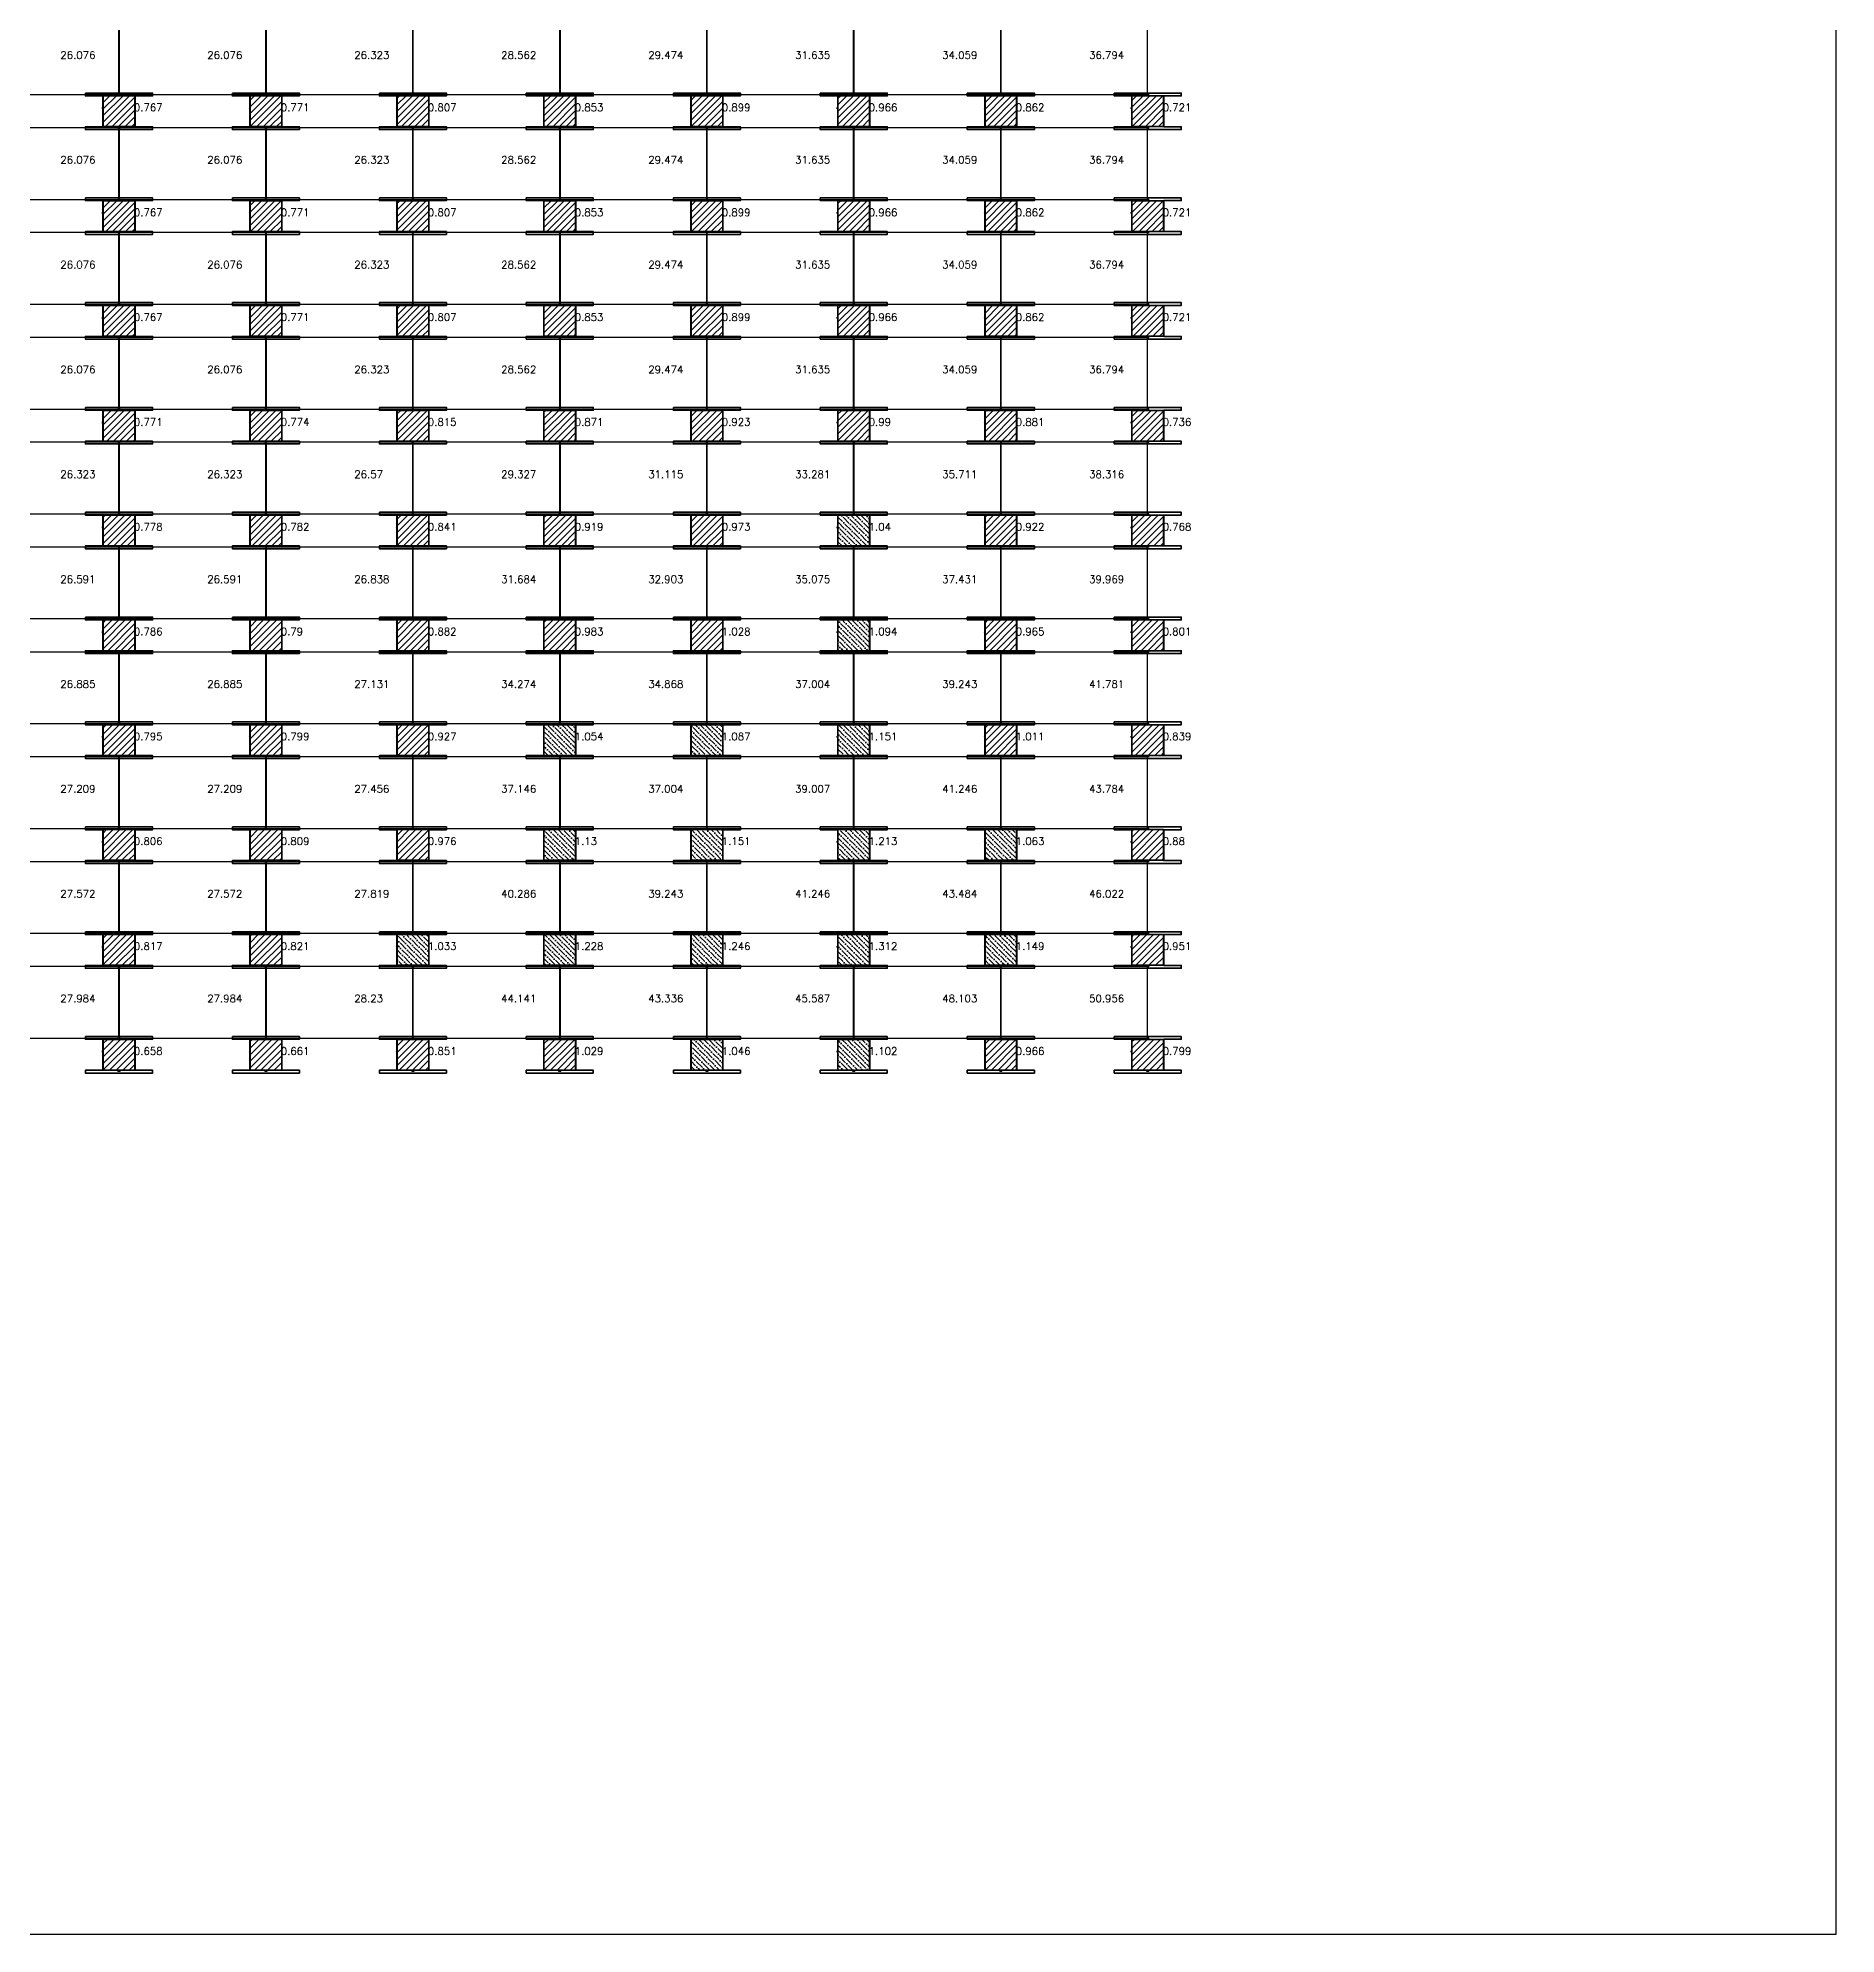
# Model space of a CAD drawing. Header units: inches. Extents: x 10029 to 14110, y 5718 to 7777.
# Drawn here: x 13144 to 14110, y 5718 to 6737 of the extents above; entities that cross this region are included whole.
import ezdxf

# ---------------------------------------------------------------- set-up
doc = ezdxf.new("R2010")
doc.units = ezdxf.units.IN
doc.header["$LTSCALE"] = 50
doc.header["$MEASUREMENT"] = 0
for name, color, linetype, lineweight in [('E-PANELS', 140, 'Continuous', 30), ('E2-ECOFEET', 254, 'Continuous', 35), ('E3-ECOFEET', 254, 'Continuous', 35), ('HATCH 1', 5, 'Continuous', 35), ('HATCH 2', 140, 'Continuous', 35)]:
    doc.layers.add(name, color=color, linetype=linetype, lineweight=lineweight)
doc.layers.add('EF3 TEXT', color=7, linetype='Continuous', plot=False)
doc.layers.add('IFI Perimeter', color=221, linetype='FENCE', plot=False)
doc.layers.get('E2-ECOFEET').off()
doc.styles.add('mytext', font='romans.shx')
doc.styles.get("Standard").update_dxf_attribs({"font": 'arial.ttf'})
doc.linetypes.add('FENCE', pattern='A,0.5,-0.1,["X",Standard,S=0.1,R=0,X=-0.035,Y=-0.05],-0.1', length=0.7)

# ---------------------------------------------------------------- blocks, each defined once
blk = doc.blocks.new('EF3_HATCH_1')
at = {"layer": 'HATCH 1'}
h = blk.add_hatch(dxfattribs=at)
h.set_pattern_fill('ANSI31', color=256, scale=20)
h.set_pattern_definition([(45, (-119.168, -90.9187), (-1.767767, 1.767767), [])])
h.paths.add_polyline_path([(-8.5, -8.25), (8.5, -8.25), (8.5, 8.25), (-8.5, 8.25)])
blk.add_lwpolyline([(-8.5, -8.25), (8.5, -8.25), (8.5, 8.25), (-8.5, 8.25)], close=True, dxfattribs=at)
blk = doc.blocks.new('EF3_HATCH_2')
at = {"layer": 'HATCH 2'}
h = blk.add_hatch(dxfattribs=at)
h.set_pattern_fill('ANSI36', color=256, scale=15, angle=90)
h.set_pattern_definition([(135, (-119.168, -90.9187), (-3.64602, 0.994369), [4.6875, -0.9375, 0, -0.9375])])
h.paths.add_polyline_path([(-8.5, -8.25), (8.5, -8.25), (8.5, 8.25), (-8.5, 8.25)])
blk.add_lwpolyline([(-8.5, -8.25), (8.5, -8.25), (8.5, 8.25), (-8.5, 8.25)], close=True, dxfattribs=at)
blk = doc.blocks.new('sw 345w 10deg')
at = {"layer": 'E-PANELS'}
blk.add_lwpolyline([(0, 0), (78.45, 0), (78.45, -38.82), (0, -38.82)], close=True, dxfattribs=at)
blk = doc.blocks.new('EF3')
at = {"layer": 'E3-ECOFEET', "color": 5}
for points in [[(0, 0), (0, -1.5), (9.4, -1.5), (9.4, -18.1), (0, -18.1), (0, -19.6), (36, -19.6), (36, -18.1), (26.6, -18.1), (26.6, -1.5), (36, -1.5), (36, 0), (0, 0)], [(8.8, -8.1), (8.9, -8.1)]]:
    blk.add_lwpolyline(points, dxfattribs=at)
at = {"layer": 'E3-ECOFEET'}
for points in [[(17.2, -1), (17.8, -1), (17.8, -0.5)], [(18.2, -0.5), (18.2, -1), (18.8, -1)], [(17.2, -18.5), (17.8, -18.5), (17.8, -19)], [(18.2, -19), (18.2, -18.5), (18.8, -18.5)]]:
    blk.add_lwpolyline(points, dxfattribs=at)

msp = doc.modelspace()

# ---------------------------------------------------------------- linework, layer by layer
at = {"layer": 'IFI Perimeter'}
msp.add_lwpolyline([(14110.4, 7605.4), (10029.4, 7605.4), (10029.4, 5718.5), (14110.4, 5718.5)], close=True, dxfattribs=at)

# ---------------------------------------------------------------- block references
at = {"layer": 'E-PANELS'}
for p in [(13109.3, 6745.2), (13188.2, 6745.2), (13267.2, 6745.2), (13346.1, 6745.2), (13425.1, 6745.2), (13504, 6745.2), (13583, 6745.2), (13661.9, 6745.2), (13109.3, 6688.9), (13188.2, 6688.9), (13267.2, 6688.9), (13346.1, 6688.9), (13425.1, 6688.9), (13504, 6688.9), (13583, 6688.9), (13661.9, 6688.9), (13109.3, 6632.6), (13188.2, 6632.6), (13267.2, 6632.6), (13346.1, 6632.6), (13425.1, 6632.6), (13504, 6632.6), (13583, 6632.6), (13661.9, 6632.6), (13109.3, 6576.3), (13188.2, 6576.3), (13267.2, 6576.3), (13346.1, 6576.3), (13425.1, 6576.3), (13504, 6576.3), (13583, 6576.3), (13661.9, 6576.3), (13109.3, 6520), (13188.2, 6520), (13267.2, 6520), (13346.1, 6520), (13425.1, 6520), (13504, 6520), (13583, 6520), (13661.9, 6520), (13109.3, 6463.7), (13188.2, 6463.7), (13267.2, 6463.7), (13346.1, 6463.7), (13425.1, 6463.7), (13504, 6463.7), (13583, 6463.7), (13661.9, 6463.7), (13109.3, 6407.3), (13188.2, 6407.3), (13267.2, 6407.3), (13346.1, 6407.3), (13425.1, 6407.3), (13504, 6407.3), (13583, 6407.3), (13661.9, 6407.3), (13109.3, 6351), (13188.2, 6351), (13267.2, 6351), (13346.1, 6351), (13425.1, 6351), (13504, 6351), (13583, 6351), (13661.9, 6351), (13109.3, 6294.7), (13188.2, 6294.7), (13267.2, 6294.7), (13346.1, 6294.7), (13425.1, 6294.7), (13504, 6294.7), (13583, 6294.7), (13661.9, 6294.7), (13109.3, 6238.4), (13188.2, 6238.4), (13267.2, 6238.4), (13346.1, 6238.4), (13425.1, 6238.4), (13504, 6238.4), (13583, 6238.4), (13661.9, 6238.4)]:
    msp.add_blockref('sw 345w 10deg', p, dxfattribs=at)
at = {"layer": 'E2-ECOFEET'}
for p in [(13170, 6707.4), (13248.9, 6707.4), (13327.9, 6707.4), (13406.8, 6707.4), (13485.8, 6707.4), (13564.7, 6707.4), (13643.7, 6707.4), (13722.6, 6707.4), (13170, 6651.1), (13248.9, 6651.1), (13327.9, 6651.1), (13406.8, 6651.1), (13485.8, 6651.1), (13564.7, 6651.1), (13643.7, 6651.1), (13722.6, 6651.1), (13170, 6594.8), (13248.9, 6594.8), (13327.9, 6594.8), (13406.8, 6594.8), (13485.8, 6594.8), (13564.7, 6594.8), (13643.7, 6594.8), (13722.6, 6594.8), (13170, 6538.5), (13248.9, 6538.5), (13327.9, 6538.5), (13406.8, 6538.5), (13485.8, 6538.5), (13564.7, 6538.5), (13643.7, 6538.5), (13722.6, 6538.5), (13170, 6482.2), (13248.9, 6482.2), (13327.9, 6482.2), (13406.8, 6482.2), (13485.8, 6482.2), (13564.7, 6482.2), (13643.7, 6482.2), (13722.6, 6482.2), (13170, 6425.9), (13248.9, 6425.9), (13327.9, 6425.9), (13406.8, 6425.9), (13485.8, 6425.9), (13564.7, 6425.9), (13643.7, 6425.9), (13722.6, 6425.9), (13170, 6369.6), (13248.9, 6369.6), (13327.9, 6369.6), (13406.8, 6369.6), (13485.8, 6369.6), (13564.7, 6369.6), (13643.7, 6369.6), (13722.6, 6369.6), (13170, 6313.2), (13248.9, 6313.2), (13327.9, 6313.2), (13406.8, 6313.2), (13485.8, 6313.2), (13564.7, 6313.2), (13643.7, 6313.2), (13722.6, 6313.2), (13170, 6256.9), (13248.9, 6256.9), (13327.9, 6256.9), (13406.8, 6256.9), (13485.8, 6256.9), (13564.7, 6256.9), (13643.7, 6256.9), (13722.6, 6256.9), (13170, 6200.6), (13248.9, 6200.6), (13327.9, 6200.6), (13406.8, 6200.6), (13485.8, 6200.6), (13564.7, 6200.6), (13643.7, 6200.6), (13722.6, 6200.6)]:
    msp.add_blockref('EF3', p, dxfattribs=at)
at = {"layer": 'HATCH 1'}
for p in [(13188, 6697.7), (13266.9, 6697.7), (13345.9, 6697.7), (13424.8, 6697.7), (13503.8, 6697.7), (13582.7, 6697.7), (13661.7, 6697.7), (13740.6, 6697.7), (13188, 6641.3), (13266.9, 6641.3), (13345.9, 6641.3), (13424.8, 6641.3), (13503.8, 6641.3), (13582.7, 6641.3), (13661.7, 6641.3), (13740.6, 6641.3), (13188, 6585), (13266.9, 6585), (13345.9, 6585), (13424.8, 6585), (13503.8, 6585), (13582.7, 6585), (13661.7, 6585), (13740.6, 6585), (13188, 6528.7), (13266.9, 6528.7), (13345.9, 6528.7), (13424.8, 6528.7), (13503.8, 6528.7), (13582.7, 6528.7), (13661.7, 6528.7), (13740.6, 6528.7), (13188, 6472.4), (13266.9, 6472.4), (13345.9, 6472.4), (13424.8, 6472.4), (13503.8, 6472.4), (13661.7, 6472.4), (13740.6, 6472.4), (13188, 6416.1), (13266.9, 6416.1), (13345.9, 6416.1), (13424.8, 6416.1), (13503.8, 6416.1), (13661.7, 6416.1), (13740.6, 6416.1), (13188, 6359.8), (13266.9, 6359.8), (13345.9, 6359.8), (13661.7, 6359.8), (13740.6, 6359.8), (13188, 6303.5), (13266.9, 6303.5), (13345.9, 6303.5), (13740.6, 6303.5), (13188, 6247.1), (13266.9, 6247.1), (13740.6, 6247.1), (13188, 6190.8), (13266.9, 6190.8), (13345.9, 6190.8), (13424.8, 6190.8), (13661.7, 6190.8), (13740.6, 6190.8)]:
    msp.add_blockref('EF3_HATCH_1', p, dxfattribs=at)
at = {"layer": 'HATCH 2'}
for p in [(13582.7, 6472.4), (13582.7, 6416.1), (13424.8, 6359.8), (13503.8, 6359.8), (13582.7, 6359.8), (13424.8, 6303.5), (13503.8, 6303.5), (13582.7, 6303.5), (13661.7, 6303.5), (13345.9, 6247.1), (13424.8, 6247.1), (13503.8, 6247.1), (13582.7, 6247.1), (13661.7, 6247.1), (13503.8, 6190.8), (13582.7, 6190.8)]:
    msp.add_blockref('EF3_HATCH_2', p, dxfattribs=at)

# ---------------------------------------------------------------- texts
at = {"layer": 'EF3 TEXT', "style": 'mytext'}
for s, p in [('26.076', (13156.5, 6725.8)), ('26.076', (13235.4, 6725.8)), ('26.323', (13314.4, 6725.8)), ('28.562', (13393.3, 6725.8)), ('29.474', (13472.3, 6725.8)), ('31.635', (13551.2, 6725.8)), ('34.059', (13630.2, 6725.8)), ('36.794', (13709.1, 6725.8)), ('0.767', (13196, 6697.7)), ('0.771', (13274.9, 6697.7)), ('0.807', (13353.9, 6697.7)), ('0.853', (13432.8, 6697.7)), ('0.899', (13511.8, 6697.7)), ('0.966', (13590.7, 6697.7)), ('0.862', (13669.7, 6697.7)), ('0.721', (13748.6, 6697.7)), ('26.076', (13156.5, 6669.5)), ('26.076', (13235.4, 6669.5)), ('26.323', (13314.4, 6669.5)), ('28.562', (13393.3, 6669.5)), ('29.474', (13472.3, 6669.5)), ('31.635', (13551.2, 6669.5)), ('34.059', (13630.2, 6669.5)), ('36.794', (13709.1, 6669.5)), ('0.767', (13196, 6641.3)), ('0.771', (13274.9, 6641.3)), ('0.807', (13353.9, 6641.3)), ('0.853', (13432.8, 6641.3)), ('0.899', (13511.8, 6641.3)), ('0.966', (13590.7, 6641.3)), ('0.862', (13669.7, 6641.3)), ('0.721', (13748.6, 6641.3)), ('26.076', (13156.5, 6613.2)), ('26.076', (13235.4, 6613.2)), ('26.323', (13314.4, 6613.2)), ('28.562', (13393.3, 6613.2)), ('29.474', (13472.3, 6613.2)), ('31.635', (13551.2, 6613.2)), ('34.059', (13630.2, 6613.2)), ('36.794', (13709.1, 6613.2)), ('0.767', (13196, 6585)), ('0.771', (13274.9, 6585)), ('0.807', (13353.9, 6585)), ('0.853', (13432.8, 6585)), ('0.899', (13511.8, 6585)), ('0.966', (13590.7, 6585)), ('0.862', (13669.7, 6585)), ('0.721', (13748.6, 6585)), ('26.076', (13156.5, 6556.9)), ('26.076', (13235.4, 6556.9)), ('26.323', (13314.4, 6556.9)), ('28.562', (13393.3, 6556.9)), ('29.474', (13472.3, 6556.9)), ('31.635', (13551.2, 6556.9)), ('34.059', (13630.2, 6556.9)), ('36.794', (13709.1, 6556.9)), ('0.771', (13196, 6528.7)), ('0.774', (13274.9, 6528.7)), ('0.815', (13353.9, 6528.7)), ('0.871', (13432.8, 6528.7)), ('0.923', (13511.8, 6528.7)), ('0.99', (13590.7, 6528.7)), ('0.881', (13669.7, 6528.7)), ('0.736', (13748.6, 6528.7)), ('26.323', (13156.5, 6500.6)), ('26.323', (13235.4, 6500.6)), ('26.57', (13314.4, 6500.6)), ('29.327', (13393.3, 6500.6)), ('31.115', (13472.3, 6500.6)), ('33.281', (13551.2, 6500.6)), ('35.711', (13630.2, 6500.6)), ('38.316', (13709.1, 6500.6)), ('0.778', (13196, 6472.4)), ('0.782', (13274.9, 6472.4)), ('0.841', (13353.9, 6472.4)), ('0.919', (13432.8, 6472.4)), ('0.973', (13511.8, 6472.4)), ('1.04', (13590.7, 6472.4)), ('0.922', (13669.7, 6472.4)), ('0.768', (13748.6, 6472.4)), ('26.591', (13156.5, 6444.2)), ('26.591', (13235.4, 6444.2)), ('26.838', (13314.4, 6444.2)), ('31.684', (13393.3, 6444.2)), ('32.903', (13472.3, 6444.2)), ('35.075', (13551.2, 6444.2)), ('37.431', (13630.2, 6444.2)), ('39.969', (13709.1, 6444.2)), ('0.786', (13196, 6416.1)), ('0.79', (13274.9, 6416.1)), ('0.882', (13353.9, 6416.1)), ('0.983', (13432.8, 6416.1)), ('1.028', (13511.8, 6416.1)), ('1.094', (13590.7, 6416.1)), ('0.965', (13669.7, 6416.1)), ('0.801', (13748.6, 6416.1)), ('26.885', (13156.5, 6387.9)), ('26.885', (13235.4, 6387.9)), ('27.131', (13314.4, 6387.9)), ('34.274', (13393.3, 6387.9)), ('34.868', (13472.3, 6387.9)), ('37.004', (13551.2, 6387.9)), ('39.243', (13630.2, 6387.9)), ('41.781', (13709.1, 6387.9)), ('0.795', (13196, 6359.8)), ('0.799', (13274.9, 6359.8)), ('0.927', (13353.9, 6359.8)), ('1.054', (13432.8, 6359.8)), ('1.087', (13511.8, 6359.8)), ('1.151', (13590.7, 6359.8)), ('1.011', (13669.7, 6359.8)), ('0.839', (13748.6, 6359.8)), ('27.209', (13156.5, 6331.6)), ('27.209', (13235.4, 6331.6)), ('27.456', (13314.4, 6331.6)), ('37.146', (13393.3, 6331.6)), ('37.004', (13472.3, 6331.6)), ('39.007', (13551.2, 6331.6)), ('41.246', (13630.2, 6331.6)), ('43.784', (13709.1, 6331.6)), ('0.806', (13196, 6303.5)), ('0.809', (13274.9, 6303.5)), ('0.976', (13353.9, 6303.5)), ('1.13', (13432.8, 6303.5)), ('1.151', (13511.8, 6303.5)), ('1.213', (13590.7, 6303.5)), ('1.063', (13669.7, 6303.5)), ('0.88', (13748.6, 6303.5)), ('27.572', (13156.5, 6275.3)), ('27.572', (13235.4, 6275.3)), ('27.819', (13314.4, 6275.3)), ('40.286', (13393.3, 6275.3)), ('39.243', (13472.3, 6275.3)), ('41.246', (13551.2, 6275.3)), ('43.484', (13630.2, 6275.3)), ('46.022', (13709.1, 6275.3)), ('0.817', (13196, 6247.1)), ('0.821', (13274.9, 6247.1)), ('1.033', (13353.9, 6247.1)), ('1.228', (13432.8, 6247.1)), ('1.246', (13511.8, 6247.1)), ('1.312', (13590.7, 6247.1)), ('1.149', (13669.7, 6247.1)), ('0.951', (13748.6, 6247.1)), ('27.984', (13156.5, 6219)), ('27.984', (13235.4, 6219)), ('28.23', (13314.4, 6219)), ('44.141', (13393.3, 6219)), ('43.336', (13472.3, 6219)), ('45.587', (13551.2, 6219)), ('48.103', (13630.2, 6219)), ('50.956', (13709.1, 6219)), ('0.658', (13196, 6190.8)), ('0.661', (13274.9, 6190.8)), ('0.851', (13353.9, 6190.8)), ('1.029', (13432.8, 6190.8)), ('1.046', (13511.8, 6190.8)), ('1.102', (13590.7, 6190.8)), ('0.966', (13669.7, 6190.8)), ('0.799', (13748.6, 6190.8))]:
    msp.add_text(s, height=4, dxfattribs=at).set_placement(p)

doc.saveas('drawing.dxf')
